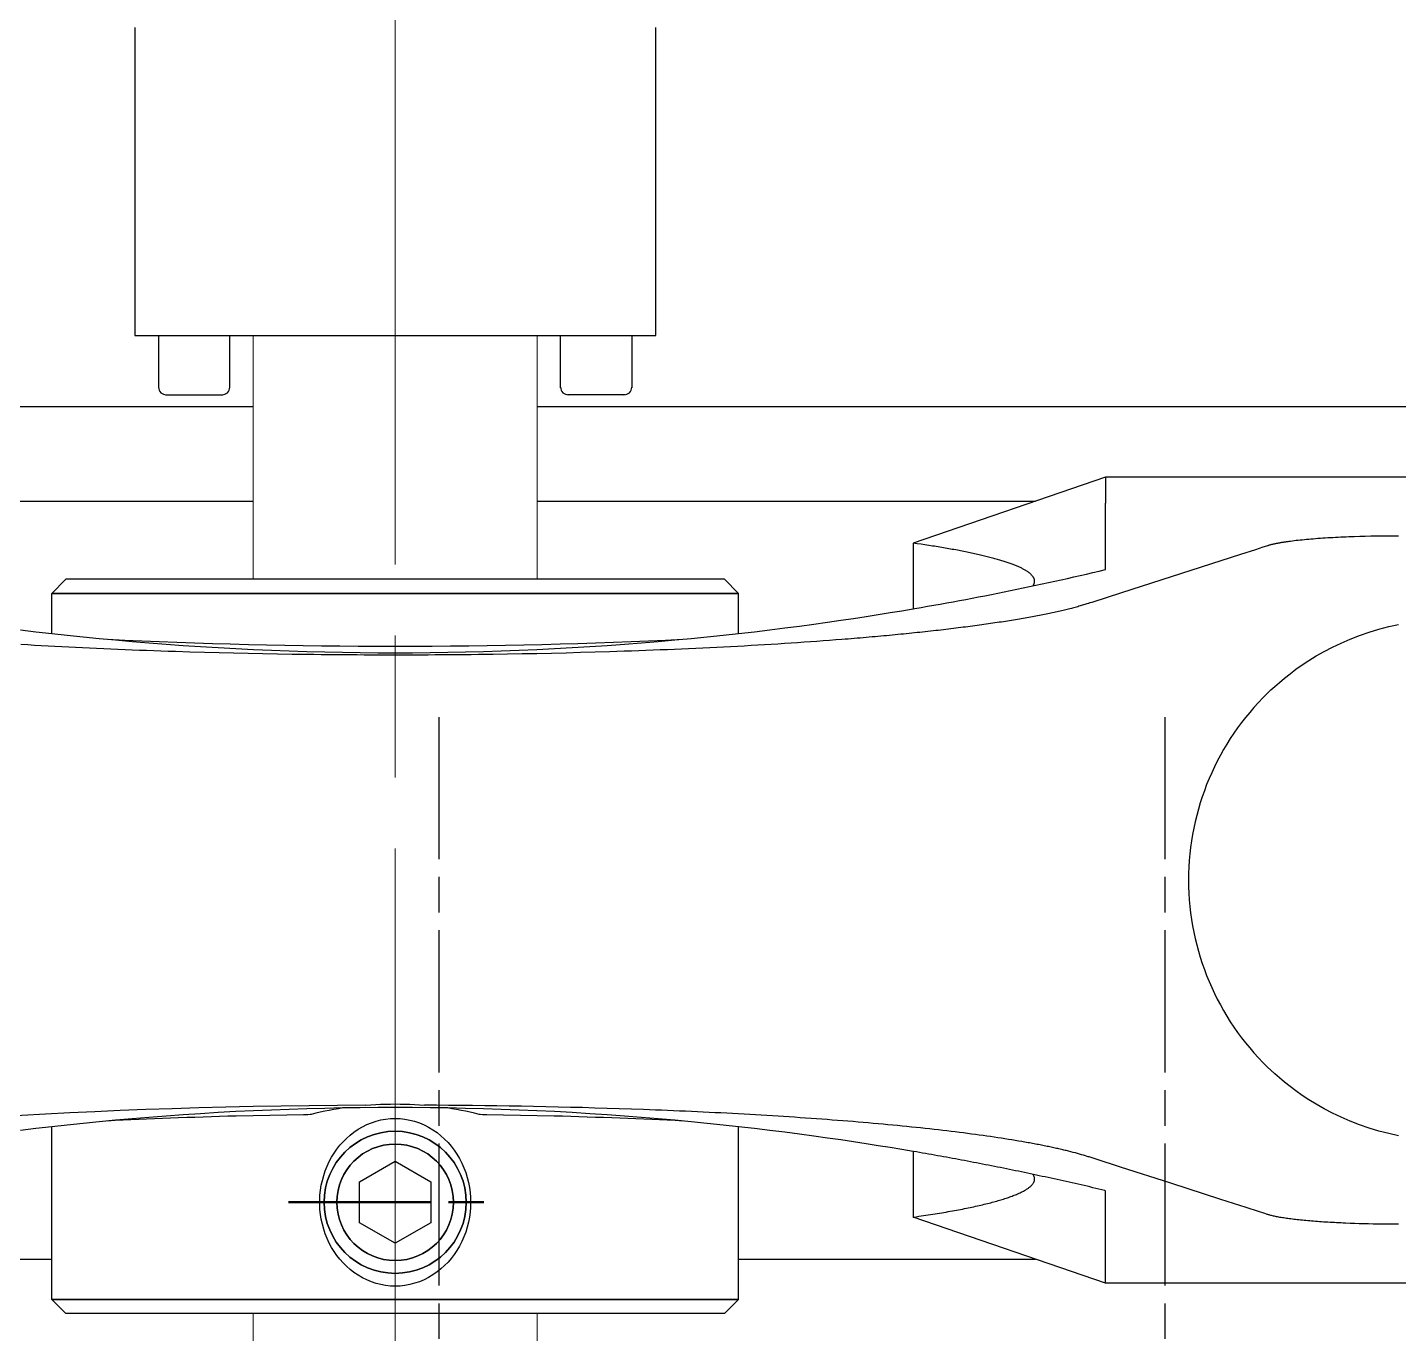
# Model space of a CAD drawing. Header units: millimetres. Extents: x 1269 to 5832, y 527 to 3540.
# Drawn here: x 2188.5 to 2246.4, y 904.8 to 959.9 of the extents above; entities that cross this region are included whole.
import ezdxf

# ---------------------------------------------------------------- set-up
doc = ezdxf.new("R2010")
doc.units = ezdxf.units.MM
for name, pattern in [('ACAD_ISO08W100', [36, 24, -3, 6, -3]), ('AM_ISO08W050', [18, 12, -1.5, 3, -1.5]), ('AM_ISO08W050x2', [9, 6, -0.75, 1.5, -0.75]), ('phl_thick', [0])]:
    doc.linetypes.add(name, pattern=pattern)
doc.layers.add('AM_7', color=7, linetype='AM_ISO08W050', lineweight=50)
doc.layers.add('AM_7N', color=4, linetype='AM_ISO08W050', lineweight=25)
for name, color, linetype in [('HIDDEN', 7, 'Continuous'), ('Osie', 7, 'ACAD_ISO08W100'), ('projection', 7, 'Continuous'), ('THICK', 7, 'Continuous')]:
    doc.layers.add(name, color=color, linetype=linetype)

msp = doc.modelspace()

# ---------------------------------------------------------------- linework, layer by layer
for p, q in [((2193.031, 959.886), (2193.031, 946.886)), ((2215.031, 946.886), (2215.031, 959.886)), ((2193.031, 946.886), (2215.031, 946.886)), ((2194.044, 946.886), (2194.044, 944.68)), ((2197.044, 944.68), (2197.044, 946.886)), ((2211.018, 944.68), (2211.018, 946.886)), ((2214.018, 946.886), (2214.018, 944.68)), ((2194.328, 944.386), (2196.76, 944.386)), ((2213.734, 944.386), (2211.302, 944.386)), ((2234.031, 940.91), (2225.901, 938.12)), ((2264.531, 940.91), (2234.031, 940.91)), ((2234.031, 940.91), (2234.031, 939.802)), ((2176.992, 939.894), (2198.031, 939.894)), ((2210.031, 939.894), (2231.07, 939.894)), ((2234.031, 906.878), (2225.901, 909.668)), ((2234.031, 906.878), (2234.031, 907.986)), ((2264.531, 906.878), (2234.031, 906.878))]:
    msp.add_line(p, q)
at = {"lineweight": 9}
for p, q in [((2198.031, 946.886), (2198.031, 936.594)), ((2210.031, 936.594), (2210.031, 946.886)), ((2198.031, 905.594), (2198.031, 889.177)), ((2210.031, 889.177), (2210.031, 905.594))]:
    msp.add_line(p, q, dxfattribs=at)
for centre, start, end in [((2194.349, 944.691), 177.77665, 274.03526), ((2196.739, 944.691), 265.96474, 2.22335), ((2211.324, 944.691), 177.77665, 274.03526), ((2213.713, 944.691), 265.96474, 2.22335)]:
    msp.add_arc(centre, 0.306, start, end)
at = {"layer": 'AM_7', "linetype": 'AM_ISO08W050x2'}
msp.add_line((2199.531, 910.294), (2208.531, 910.294), dxfattribs=at)
at = {"layer": 'AM_7N', "linetype": 'AM_ISO08W050x2'}
for p, q in [((2205.88, 930.777), (2205.88, 894.477)), ((2236.531, 930.777), (2236.531, 894.477))]:
    msp.add_line(p, q, dxfattribs=at)
at = {"layer": 'HIDDEN'}
for p, q in [((2225.902, 912.441), (2225.901, 912.441)), ((2225.901, 912.441), (2225.901, 912.441)), ((2225.901, 912.441), (2225.901, 912.441)), ((2225.901, 912.441), (2225.901, 912.441)), ((2225.901, 912.441), (2225.901, 912.441)), ((2225.901, 912.441), (2225.901, 912.44)), ((2225.901, 912.44), (2225.901, 912.439)), ((2225.901, 912.439), (2225.901, 912.436)), ((2225.901, 912.436), (2225.901, 912.431)), ((2225.901, 912.431), (2225.901, 912.42)), ((2225.901, 912.42), (2225.901, 912.398)), ((2225.901, 912.398), (2225.901, 912.309)), ((2225.901, 912.309), (2225.901, 912.133)), ((2225.901, 912.133), (2225.901, 911.781)), ((2225.904, 912.441), (2225.902, 912.441)), ((2225.912, 912.439), (2225.904, 912.441)), ((2226.039, 912.418), (2225.912, 912.439)), ((2226.166, 912.396), (2226.039, 912.418)), ((2226.293, 912.374), (2226.166, 912.396)), ((2226.42, 912.352), (2226.293, 912.374)), ((2226.547, 912.329), (2226.42, 912.352)), ((2226.674, 912.307), (2226.547, 912.329)), ((2226.801, 912.284), (2226.674, 912.307)), ((2226.928, 912.262), (2226.801, 912.284)), ((2227.055, 912.239), (2226.928, 912.262)), ((2227.182, 912.216), (2227.055, 912.239)), ((2227.309, 912.193), (2227.182, 912.216)), ((2227.436, 912.17), (2227.309, 912.193)), ((2227.563, 912.147), (2227.436, 912.17)), ((2227.689, 912.123), (2227.563, 912.147)), ((2227.816, 912.1), (2227.689, 912.123)), ((2227.943, 912.076), (2227.816, 912.1)), ((2228.07, 912.052), (2227.943, 912.076)), ((2228.197, 912.028), (2228.07, 912.052)), ((2228.323, 912.004), (2228.197, 912.028)), ((2228.45, 911.98), (2228.323, 912.004)), ((2228.577, 911.956), (2228.45, 911.98)), ((2228.703, 911.931), (2228.577, 911.956)), ((2228.83, 911.907), (2228.703, 911.931)), ((2225.901, 911.781), (2225.901, 911.077)), ((2228.957, 911.882), (2228.83, 911.907)), ((2229.083, 911.857), (2228.957, 911.882)), ((2229.21, 911.832), (2229.083, 911.857)), ((2229.336, 911.807), (2229.21, 911.832)), ((2229.463, 911.782), (2229.336, 911.807)), ((2229.589, 911.757), (2229.463, 911.782)), ((2229.716, 911.732), (2229.589, 911.757)), ((2229.842, 911.706), (2229.716, 911.732)), ((2229.969, 911.68), (2229.842, 911.706)), ((2230.095, 911.655), (2229.969, 911.68)), ((2230.221, 911.629), (2230.095, 911.655)), ((2230.348, 911.603), (2230.221, 911.629)), ((2230.474, 911.576), (2230.348, 911.603)), ((2230.6, 911.55), (2230.474, 911.576)), ((2230.726, 911.524), (2230.6, 911.55)), ((2230.853, 911.497), (2230.726, 911.524)), ((2230.979, 911.47), (2230.853, 911.497)), ((2231.105, 911.444), (2230.979, 911.47)), ((2231.231, 911.417), (2231.105, 911.444)), ((2231.357, 911.39), (2231.231, 911.417)), ((2231.483, 911.362), (2231.357, 911.39)), ((2231.609, 911.335), (2231.483, 911.362)), ((2231.736, 911.308), (2231.609, 911.335)), ((2225.901, 911.077), (2225.901, 909.668)), ((2231.862, 911.28), (2231.736, 911.308)), ((2231.987, 911.253), (2231.862, 911.28)), ((2232.113, 911.225), (2231.987, 911.253)), ((2232.239, 911.197), (2232.113, 911.225)), ((2232.365, 911.169), (2232.239, 911.197)), ((2232.491, 911.141), (2232.365, 911.169)), ((2232.617, 911.112), (2232.491, 911.141)), ((2232.743, 911.084), (2232.617, 911.112)), ((2232.869, 911.055), (2232.743, 911.084)), ((2232.994, 911.027), (2232.869, 911.055)), ((2233.12, 910.998), (2232.994, 911.027)), ((2233.246, 910.969), (2233.12, 910.998)), ((2233.371, 910.94), (2233.246, 910.969)), ((2233.497, 910.911), (2233.371, 910.94)), ((2233.623, 910.881), (2233.497, 910.911)), ((2233.748, 910.852), (2233.623, 910.881)), ((2233.874, 910.822), (2233.748, 910.852)), ((2233.999, 910.793), (2233.874, 910.822)), ((2234.031, 910.785), (2233.999, 910.793)), ((2234.031, 910.783), (2234.031, 910.785)), ((2234.031, 910.785), (2234.031, 910.785)), ((2234.031, 910.785), (2234.031, 910.785)), ((2234.031, 910.785), (2234.031, 910.785)), ((2234.031, 910.785), (2234.031, 910.785)), ((2234.031, 910.785), (2234.031, 910.785)), ((2234.031, 910.785), (2234.031, 910.785)), ((2234.031, 910.785), (2234.031, 910.785)), ((2234.031, 910.78), (2234.031, 910.783)), ((2234.031, 910.774), (2234.031, 910.78)), ((2234.031, 910.763), (2234.031, 910.774)), ((2234.031, 910.74), (2234.031, 910.763)), ((2234.031, 910.556), (2234.031, 910.74)), ((2234.031, 910.189), (2234.031, 910.556)), ((2234.031, 909.455), (2234.031, 910.189)), ((2234.031, 907.986), (2234.031, 909.455))]:
    msp.add_line(p, q, dxfattribs=at)
for points in [[(2204.031, 935.994), (2210.031, 935.994), (2204.031, 935.994), (2189.531, 935.994), (2204.031, 935.994), (2218.531, 935.994), (2204.031, 935.994), (2198.031, 935.994)], [(2210.031, 906.194), (2204.031, 906.194), (2189.531, 906.194), (2204.031, 906.194), (2218.531, 906.194), (2204.031, 906.194)], [(2198.031, 906.194), (2204.031, 906.194)]]:
    msp.add_lwpolyline(points, close=True, dxfattribs=at)
for points in [[(2188.209, 934.461), (2188.862, 934.382), (2189.531, 934.305), (2190.185, 934.234), (2190.852, 934.164), (2191.531, 934.096), (2192.222, 934.032), (2192.924, 933.97), (2193.635, 933.91), (2194.354, 933.855), (2195.082, 933.803), (2195.816, 933.754), (2196.557, 933.709), (2197.302, 933.668), (2198.05, 933.632), (2198.802, 933.599), (2199.554, 933.571), (2200.307, 933.547), (2201.058, 933.528), (2201.808, 933.513), (2202.554, 933.503), (2203.295, 933.496), (2204.031, 933.494), (2204.767, 933.496), (2205.508, 933.503), (2206.254, 933.513), (2207.004, 933.528), (2207.755, 933.547), (2208.508, 933.571), (2209.261, 933.599), (2210.012, 933.632), (2210.76, 933.668), (2211.505, 933.709), (2212.246, 933.754), (2212.98, 933.803), (2213.708, 933.855), (2214.427, 933.91), (2215.138, 933.97), (2215.84, 934.032), (2216.531, 934.096), (2217.21, 934.164), (2217.877, 934.234), (2218.531, 934.305), (2219.2, 934.382), (2219.853, 934.461), (2220.489, 934.54), (2221.107, 934.62), (2221.706, 934.701), (2222.286, 934.782), (2222.846, 934.863), (2223.387, 934.943), (2223.915, 935.024), (2224.433, 935.105), (2224.937, 935.186), (2225.427, 935.267), (2225.901, 935.347)], [(2225.901, 912.441), (2225.427, 912.521), (2224.937, 912.602), (2224.433, 912.683), (2223.915, 912.764), (2223.387, 912.845), (2222.846, 912.925), (2222.286, 913.006), (2221.706, 913.087), (2221.107, 913.168), (2220.489, 913.248), (2219.853, 913.328), (2219.2, 913.406), (2218.531, 913.483), (2217.877, 913.555), (2217.21, 913.624), (2216.531, 913.692), (2215.84, 913.757), (2215.138, 913.819), (2214.427, 913.878), (2213.708, 913.933), (2212.98, 913.986), (2212.246, 914.034), (2211.505, 914.079), (2210.76, 914.12), (2210.012, 914.156), (2209.261, 914.189), (2208.508, 914.217), (2207.755, 914.241), (2207.004, 914.26), (2206.254, 914.275), (2205.508, 914.286), (2204.767, 914.292), (2204.031, 914.294), (2203.295, 914.292), (2202.554, 914.286), (2201.808, 914.275), (2201.058, 914.26), (2200.307, 914.241), (2199.554, 914.217), (2198.802, 914.189), (2198.05, 914.156), (2197.302, 914.12), (2196.557, 914.079), (2195.816, 914.034), (2195.082, 913.986), (2194.354, 913.933), (2193.635, 913.878), (2192.924, 913.819), (2192.222, 913.757), (2191.531, 913.692), (2190.852, 913.624), (2190.185, 913.555), (2189.531, 913.483), (2188.862, 913.406), (2188.209, 913.328)], [(2204.031, 912.026), (2204.031, 912.026)], [(2202.531, 911.16), (2202.531, 911.16)], [(2205.531, 911.16), (2205.531, 911.16)], [(2202.531, 909.428), (2202.531, 909.428)], [(2205.531, 909.428), (2205.531, 909.428)]]:
    msp.add_lwpolyline(points, dxfattribs=at)
msp.add_lwpolyline([(2204.031, 912.753, -1), (2204.031, 907.835, 1)], format="xyb", close=True, dxfattribs=at)
at = {"layer": 'Osie', "linetype": 'ACAD_ISO08W100', "lineweight": 9}
msp.add_line((2204.031, 1069.223), (2204.031, 871.735), dxfattribs=at)
at = {"layer": 'projection', "color": 7, "linetype": 'phl_thick'}
for p, q in [((2143.531, 943.894), (2198.031, 943.894)), ((2210.031, 943.894), (2264.531, 943.894)), ((2176.992, 907.894), (2189.531, 907.894)), ((2218.531, 907.894), (2231.07, 907.894))]:
    msp.add_line(p, q, dxfattribs=at)
at = {"layer": 'THICK'}
for p, q in [((2234.031, 938.837), (2234.031, 939.802)), ((2234.031, 937.277), (2234.031, 938.837)), ((2225.901, 938.12), (2225.901, 936.404)), ((2232.959, 936.753), (2233.226, 936.815)), ((2233.226, 936.815), (2233.493, 936.877)), ((2233.493, 936.877), (2233.759, 936.939)), ((2233.759, 936.939), (2234.026, 937.002)), ((2234.026, 937.002), (2234.03, 937.003)), ((2234.03, 937.003), (2234.031, 937.003)), ((2234.031, 937.082), (2234.031, 937.277)), ((2234.031, 937.033), (2234.031, 937.082)), ((2234.031, 937.009), (2234.031, 937.033)), ((2234.031, 937.006), (2234.031, 937.009)), ((2234.031, 937.004), (2234.031, 937.006)), ((2234.031, 937.003), (2234.031, 937.004)), ((2234.031, 937.004), (2234.031, 937.004)), ((2234.031, 937.003), (2234.031, 937.003)), ((2234.031, 937.003), (2234.031, 937.003)), ((2234.031, 937.003), (2234.031, 937.003)), ((2225.901, 936.404), (2225.901, 935.655)), ((2230.28, 936.172), (2230.549, 936.227)), ((2230.549, 936.227), (2230.817, 936.284)), ((2230.817, 936.284), (2231.085, 936.34)), ((2231.085, 936.34), (2231.353, 936.398)), ((2231.353, 936.398), (2231.621, 936.456)), ((2231.621, 936.456), (2231.889, 936.514)), ((2231.889, 936.514), (2232.156, 936.573)), ((2232.156, 936.573), (2232.424, 936.633)), ((2232.424, 936.633), (2232.691, 936.693)), ((2232.691, 936.693), (2232.959, 936.753)), ((2225.901, 935.655), (2225.901, 935.468)), ((2227.321, 935.597), (2227.591, 935.647)), ((2227.591, 935.647), (2227.86, 935.697)), ((2227.86, 935.697), (2228.129, 935.747)), ((2228.129, 935.747), (2228.399, 935.798)), ((2228.399, 935.798), (2228.668, 935.85)), ((2228.668, 935.85), (2228.937, 935.902)), ((2228.937, 935.902), (2229.206, 935.955)), ((2229.206, 935.955), (2229.475, 936.008)), ((2229.475, 936.008), (2229.743, 936.062)), ((2229.743, 936.062), (2230.012, 936.117)), ((2230.012, 936.117), (2230.28, 936.172)), ((2225.901, 935.468), (2225.901, 935.375)), ((2225.901, 935.375), (2225.901, 935.351)), ((2225.901, 935.351), (2225.901, 935.348)), ((2225.901, 935.348), (2225.901, 935.348)), ((2225.901, 935.348), (2225.901, 935.347)), ((2225.901, 935.347), (2225.901, 935.347)), ((2225.901, 935.347), (2225.901, 935.347)), ((2225.901, 935.347), (2225.901, 935.347)), ((2225.901, 935.347), (2225.902, 935.347)), ((2225.902, 935.347), (2225.904, 935.347)), ((2225.904, 935.347), (2225.972, 935.359)), ((2225.972, 935.359), (2226.242, 935.406)), ((2226.242, 935.406), (2226.512, 935.453)), ((2226.512, 935.453), (2226.782, 935.5)), ((2226.782, 935.5), (2227.051, 935.549)), ((2227.051, 935.549), (2227.321, 935.597)), ((2230.973, 911.456), (2230.96, 911.474)), ((2230.984, 911.438), (2230.973, 911.456)), ((2230.994, 911.42), (2230.984, 911.438)), ((2231.003, 911.402), (2230.994, 911.42)), ((2231.01, 911.383), (2231.003, 911.402)), ((2231.017, 911.365), (2231.01, 911.383)), ((2231.022, 911.347), (2231.017, 911.365)), ((2231.026, 911.329), (2231.022, 911.347)), ((2231.029, 911.311), (2231.026, 911.329)), ((2230.498, 910.734), (2230.533, 910.752)), ((2230.533, 910.752), (2230.567, 910.77)), ((2230.567, 910.77), (2230.6, 910.788)), ((2230.6, 910.788), (2230.631, 910.806)), ((2230.631, 910.806), (2230.661, 910.824)), ((2230.661, 910.824), (2230.691, 910.842)), ((2230.691, 910.842), (2230.718, 910.86)), ((2230.718, 910.86), (2230.745, 910.878)), ((2230.745, 910.878), (2230.77, 910.896)), ((2230.77, 910.896), (2230.795, 910.914)), ((2230.795, 910.914), (2230.818, 910.932)), ((2230.818, 910.932), (2230.84, 910.95)), ((2230.84, 910.95), (2230.86, 910.968)), ((2230.86, 910.968), (2230.88, 910.986)), ((2230.88, 910.986), (2230.898, 911.004)), ((2230.898, 911.004), (2230.915, 911.022)), ((2230.915, 911.022), (2230.931, 911.04)), ((2230.931, 911.04), (2230.946, 911.058)), ((2230.946, 911.058), (2230.959, 911.077)), ((2230.959, 911.077), (2230.972, 911.095)), ((2230.972, 911.095), (2230.983, 911.113)), ((2230.983, 911.113), (2230.993, 911.131)), ((2230.993, 911.131), (2231.002, 911.149)), ((2231.002, 911.149), (2231.009, 911.167)), ((2231.009, 911.167), (2231.016, 911.185)), ((2231.016, 911.185), (2231.021, 911.203)), ((2231.021, 911.203), (2231.025, 911.221)), ((2231.025, 911.221), (2231.028, 911.238)), ((2231.028, 911.238), (2231.03, 911.256)), ((2231.031, 911.293), (2231.029, 911.311)), ((2231.03, 911.256), (2231.031, 911.274)), ((2231.031, 911.274), (2231.031, 911.293)), ((2228.689, 910.159), (2228.762, 910.176)), ((2228.762, 910.176), (2228.834, 910.193)), ((2228.834, 910.193), (2228.905, 910.209)), ((2228.905, 910.209), (2228.974, 910.226)), ((2228.974, 910.226), (2229.043, 910.243)), ((2229.043, 910.243), (2229.11, 910.26)), ((2229.11, 910.26), (2229.177, 910.277)), ((2229.177, 910.277), (2229.242, 910.294)), ((2229.242, 910.294), (2229.306, 910.312)), ((2229.306, 910.312), (2229.369, 910.329)), ((2229.369, 910.329), (2229.431, 910.346)), ((2229.431, 910.346), (2229.491, 910.363)), ((2229.491, 910.363), (2229.551, 910.381)), ((2229.551, 910.381), (2229.609, 910.398)), ((2229.609, 910.398), (2229.667, 910.415)), ((2229.667, 910.415), (2229.723, 910.433)), ((2229.723, 910.433), (2229.778, 910.45)), ((2229.778, 910.45), (2229.831, 910.468)), ((2229.831, 910.468), (2229.884, 910.485)), ((2229.884, 910.485), (2229.936, 910.503)), ((2229.936, 910.503), (2229.986, 910.521)), ((2229.986, 910.521), (2230.035, 910.538)), ((2230.035, 910.538), (2230.083, 910.556)), ((2230.083, 910.556), (2230.13, 910.574)), ((2230.13, 910.574), (2230.176, 910.591)), ((2230.176, 910.591), (2230.22, 910.609)), ((2230.22, 910.609), (2230.263, 910.627)), ((2230.263, 910.627), (2230.306, 910.645)), ((2230.306, 910.645), (2230.347, 910.663)), ((2230.347, 910.663), (2230.386, 910.68)), ((2230.386, 910.68), (2230.425, 910.698)), ((2230.425, 910.698), (2230.462, 910.716)), ((2230.462, 910.716), (2230.498, 910.734)), ((2225.902, 909.668), (2225.901, 909.668)), ((2225.901, 909.668), (2225.901, 909.668)), ((2225.901, 909.668), (2225.902, 909.668)), ((2225.902, 909.668), (2225.908, 909.669)), ((2225.904, 909.667), (2225.902, 909.668)), ((2225.911, 909.666), (2225.904, 909.667)), ((2225.908, 909.669), (2225.934, 909.673)), ((2225.934, 909.673), (2226.037, 909.687)), ((2226.037, 909.687), (2226.139, 909.702)), ((2226.139, 909.702), (2226.24, 909.717)), ((2226.24, 909.717), (2226.34, 909.731)), ((2226.34, 909.731), (2226.439, 909.746)), ((2226.439, 909.746), (2226.538, 909.761)), ((2226.538, 909.761), (2226.635, 909.776)), ((2226.635, 909.776), (2226.732, 909.792)), ((2226.732, 909.792), (2226.827, 909.807)), ((2226.827, 909.807), (2226.922, 909.822)), ((2226.922, 909.822), (2227.016, 909.837)), ((2227.016, 909.837), (2227.109, 909.853)), ((2227.109, 909.853), (2227.201, 909.868)), ((2227.201, 909.868), (2227.292, 909.884)), ((2227.292, 909.884), (2227.383, 909.9)), ((2227.383, 909.9), (2227.472, 909.915)), ((2227.472, 909.915), (2227.56, 909.931)), ((2227.56, 909.931), (2227.647, 909.947)), ((2227.647, 909.947), (2227.733, 909.963)), ((2227.733, 909.963), (2227.819, 909.979)), ((2227.819, 909.979), (2227.903, 909.995)), ((2227.903, 909.995), (2227.986, 910.011)), ((2227.986, 910.011), (2228.069, 910.027)), ((2228.069, 910.027), (2228.15, 910.044)), ((2228.15, 910.044), (2228.23, 910.06)), ((2228.23, 910.06), (2228.309, 910.076)), ((2228.309, 910.076), (2228.387, 910.093)), ((2228.387, 910.093), (2228.464, 910.109)), ((2228.464, 910.109), (2228.541, 910.126)), ((2228.541, 910.126), (2228.615, 910.142)), ((2228.615, 910.142), (2228.689, 910.159))]:
    msp.add_line(p, q, dxfattribs=at)
for points in [[(2246.401, 938.421), (2246.4, 938.421), (2246.393, 938.421), (2246.378, 938.421), (2246.265, 938.421), (2246.152, 938.421), (2246.037, 938.42), (2245.923, 938.419), (2245.692, 938.417), (2245.459, 938.414), (2245.227, 938.409), (2244.994, 938.404), (2244.761, 938.397), (2244.53, 938.39), (2244.415, 938.386), (2244.3, 938.381), (2244.186, 938.377), (2244.073, 938.372), (2243.961, 938.367), (2243.849, 938.361), (2243.739, 938.356), (2243.629, 938.35), (2243.521, 938.344), (2243.414, 938.337), (2243.308, 938.331), (2243.203, 938.324), (2243.1, 938.317), (2242.998, 938.309), (2242.898, 938.302), (2242.8, 938.294), (2242.703, 938.286), (2242.608, 938.278), (2242.515, 938.27), (2242.423, 938.261), (2242.334, 938.252), (2242.247, 938.243), (2242.161, 938.234), (2242.078, 938.225), (2241.997, 938.216), (2241.918, 938.206), (2241.841, 938.196), (2241.804, 938.192), (2241.767, 938.187), (2241.73, 938.182), (2241.695, 938.177), (2241.659, 938.172), (2241.625, 938.167), (2241.591, 938.161), (2241.557, 938.156), (2241.524, 938.151), (2241.492, 938.146), (2241.46, 938.141), (2241.429, 938.136), (2241.398, 938.13), (2241.369, 938.125), (2241.339, 938.12), (2241.31, 938.115), (2241.282, 938.109), (2241.255, 938.104), (2241.228, 938.099), (2241.201, 938.093), (2241.176, 938.088), (2241.151, 938.083), (2241.126, 938.077), (2241.102, 938.072), (2241.079, 938.066), (2241.056, 938.061), (2241.034, 938.056), (2241.012, 938.05), (2240.991, 938.045), (2240.971, 938.039), (2240.951, 938.034), (2240.932, 938.028), (2240.913, 938.023), (2240.895, 938.018), (2240.878, 938.012), (2240.873, 938.011), (2240.871, 938.01), (2240.87, 938.01), (2240.869, 938.009), (2240.867, 938.009), (2240.828, 937.996), (2240.671, 937.945), (2240.357, 937.844), (2239.729, 937.642), (2234.705, 936.024), (2233.449, 935.619), (2233.371, 935.594), (2233.332, 935.581), (2233.312, 935.575), (2233.29, 935.568), (2233.244, 935.554), (2233.198, 935.539), (2233.151, 935.525), (2233.103, 935.51), (2233.055, 935.496), (2233.005, 935.481), (2232.955, 935.467), (2232.904, 935.453), (2232.853, 935.438), (2232.8, 935.424), (2232.747, 935.409), (2232.693, 935.395), (2232.638, 935.381), (2232.583, 935.366), (2232.526, 935.352), (2232.469, 935.337), (2232.411, 935.323), (2232.352, 935.309), (2232.293, 935.294), (2232.233, 935.28), (2232.172, 935.266), (2232.11, 935.251), (2232.047, 935.237), (2231.984, 935.223), (2231.92, 935.209), (2231.855, 935.194), (2231.789, 935.18), (2231.722, 935.166), (2231.655, 935.152), (2231.587, 935.137), (2231.518, 935.123), (2231.448, 935.109), (2231.377, 935.095), (2231.306, 935.081), (2231.234, 935.067), (2231.161, 935.053), (2231.087, 935.039), (2231.013, 935.025), (2230.937, 935.011), (2230.861, 934.997), (2230.784, 934.983), (2230.707, 934.969), (2230.628, 934.955), (2230.549, 934.941), (2230.469, 934.927), (2230.388, 934.913), (2230.306, 934.9), (2230.224, 934.886), (2230.141, 934.872), (2230.057, 934.858), (2229.972, 934.845), (2229.887, 934.831), (2229.8, 934.817), (2229.713, 934.804), (2229.625, 934.79), (2229.537, 934.777), (2229.447, 934.763), (2229.357, 934.75), (2229.266, 934.736), (2229.174, 934.723), (2229.082, 934.71), (2228.988, 934.696), (2228.894, 934.683), (2228.8, 934.67), (2228.704, 934.657), (2228.608, 934.644), (2228.511, 934.63), (2228.413, 934.617), (2228.314, 934.604), (2228.215, 934.591), (2228.115, 934.579), (2228.014, 934.566), (2227.913, 934.553), (2227.81, 934.54), (2227.707, 934.527), (2227.604, 934.515), (2227.499, 934.502), (2227.394, 934.489), (2227.288, 934.477), (2227.181, 934.464), (2227.074, 934.452), (2226.966, 934.439), (2226.857, 934.427), (2226.748, 934.415), (2226.638, 934.403), (2226.527, 934.39), (2226.415, 934.378), (2226.303, 934.366), (2226.19, 934.354), (2226.076, 934.342), (2225.962, 934.33), (2225.847, 934.318), (2225.731, 934.307), (2225.615, 934.295), (2225.498, 934.283), (2225.38, 934.271), (2225.262, 934.26), (2225.143, 934.248), (2225.024, 934.237), (2224.903, 934.226), (2224.783, 934.214), (2224.661, 934.203), (2224.539, 934.192), (2224.416, 934.181), (2224.293, 934.17), (2224.169, 934.159), (2224.044, 934.148), (2223.919, 934.137), (2223.793, 934.126), (2223.667, 934.115), (2223.54, 934.105), (2223.413, 934.094), (2223.284, 934.083), (2223.156, 934.073), (2223.027, 934.063), (2222.897, 934.052), (2222.636, 934.032), (2222.372, 934.012), (2222.107, 933.992), (2221.839, 933.972), (2221.569, 933.953), (2221.298, 933.934), (2221.024, 933.915), (2220.748, 933.897), (2220.471, 933.879), (2220.192, 933.861), (2219.911, 933.844), (2219.629, 933.827), (2219.344, 933.81), (2219.059, 933.793), (2218.771, 933.777), (2218.482, 933.761), (2218.192, 933.746), (2217.901, 933.73), (2217.608, 933.716), (2217.313, 933.701), (2217.018, 933.687), (2216.721, 933.673), (2216.424, 933.659), (2216.125, 933.646), (2215.825, 933.633), (2215.525, 933.621), (2215.223, 933.609), (2214.921, 933.597), (2214.617, 933.585), (2214.314, 933.574), (2214.009, 933.563), (2213.704, 933.553), (2213.398, 933.543), (2213.092, 933.533), (2212.478, 933.514), (2211.863, 933.497), (2211.247, 933.481), (2210.63, 933.467), (2210.013, 933.454), (2209.397, 933.442), (2208.781, 933.432), (2208.166, 933.423), (2207.553, 933.415), (2207.247, 933.411), (2206.942, 933.408), (2206.637, 933.405), (2206.333, 933.403), (2206.029, 933.401), (2205.726, 933.399), (2205.424, 933.397), (2205.122, 933.396), (2204.821, 933.395), (2204.522, 933.395), (2204.223, 933.394), (2203.924, 933.394), (2203.626, 933.394), (2203.326, 933.395), (2203.026, 933.396), (2202.724, 933.397), (2202.422, 933.398), (2202.12, 933.4), (2201.816, 933.402), (2201.512, 933.405), (2201.207, 933.407), (2200.902, 933.41), (2200.596, 933.414), (2200.29, 933.417), (2199.676, 933.426), (2199.061, 933.435), (2198.445, 933.446), (2197.828, 933.458), (2197.211, 933.472), (2196.595, 933.487), (2195.979, 933.503), (2195.364, 933.521), (2194.751, 933.54), (2194.445, 933.55), (2194.14, 933.56), (2193.835, 933.571), (2193.531, 933.582), (2193.228, 933.594), (2192.925, 933.605), (2192.623, 933.617), (2192.322, 933.63), (2192.022, 933.643), (2191.723, 933.656), (2191.425, 933.669), (2191.128, 933.683), (2190.833, 933.697), (2190.538, 933.711), (2190.245, 933.726), (2189.953, 933.741), (2189.662, 933.757), (2189.373, 933.772), (2189.085, 933.789), (2188.799, 933.805), (2188.514, 933.822), (2188.231, 933.839)], [(2230.96, 936.314), (2230.971, 936.329), (2230.98, 936.344), (2230.989, 936.359), (2230.997, 936.374), (2231.004, 936.389), (2231.01, 936.404), (2231.015, 936.419), (2231.02, 936.434), (2231.024, 936.448), (2231.027, 936.463), (2231.029, 936.478), (2231.03, 936.493), (2231.031, 936.508), (2231.031, 936.523), (2231.03, 936.538), (2231.028, 936.553), (2231.026, 936.567), (2231.022, 936.582), (2231.018, 936.597), (2231.013, 936.612), (2231.007, 936.627), (2231.001, 936.641), (2230.994, 936.656), (2230.986, 936.671), (2230.977, 936.686), (2230.967, 936.701), (2230.957, 936.716), (2230.945, 936.73), (2230.933, 936.745), (2230.92, 936.76), (2230.907, 936.775), (2230.892, 936.79), (2230.877, 936.805), (2230.861, 936.82), (2230.844, 936.834), (2230.826, 936.849), (2230.808, 936.864), (2230.788, 936.879), (2230.768, 936.894), (2230.747, 936.909), (2230.726, 936.923), (2230.703, 936.938), (2230.68, 936.953), (2230.655, 936.968), (2230.63, 936.983), (2230.605, 936.997), (2230.578, 937.012), (2230.551, 937.027), (2230.522, 937.042), (2230.493, 937.057), (2230.464, 937.071), (2230.433, 937.086), (2230.401, 937.101), (2230.369, 937.115), (2230.336, 937.13), (2230.302, 937.145), (2230.268, 937.16), (2230.232, 937.174), (2230.196, 937.189), (2230.159, 937.203), (2230.121, 937.218), (2230.082, 937.233), (2230.043, 937.247), (2230.003, 937.262), (2229.962, 937.276), (2229.92, 937.291), (2229.877, 937.305), (2229.834, 937.32), (2229.79, 937.334), (2229.745, 937.348), (2229.699, 937.363), (2229.653, 937.377), (2229.605, 937.391), (2229.557, 937.406), (2229.509, 937.42), (2229.459, 937.434), (2229.409, 937.448), (2229.357, 937.462), (2229.306, 937.477), (2229.253, 937.491), (2229.2, 937.505), (2229.145, 937.519), (2229.091, 937.533), (2229.035, 937.547), (2228.978, 937.561), (2228.921, 937.575), (2228.863, 937.589), (2228.805, 937.602), (2228.746, 937.616), (2228.685, 937.63), (2228.625, 937.644), (2228.563, 937.657), (2228.501, 937.671), (2228.438, 937.685), (2228.374, 937.698), (2228.31, 937.712), (2228.245, 937.725), (2228.179, 937.739), (2228.113, 937.752), (2228.045, 937.765), (2227.978, 937.779), (2227.909, 937.792), (2227.84, 937.805), (2227.77, 937.819), (2227.699, 937.832), (2227.628, 937.845), (2227.556, 937.858), (2227.484, 937.871), (2227.41, 937.884), (2227.337, 937.897), (2227.262, 937.91), (2227.187, 937.922), (2227.111, 937.935), (2227.035, 937.948), (2226.958, 937.96), (2226.88, 937.973), (2226.802, 937.986), (2226.723, 937.998), (2226.563, 938.023), (2226.401, 938.048), (2226.237, 938.072), (2226.07, 938.096), (2225.901, 938.12)], [(2189.531, 934.305), (2189.531, 935.994), (2190.131, 936.594)], [(2218.531, 935.994), (2217.931, 936.594), (2204.031, 936.594), (2190.131, 936.594)], [(2218.531, 934.305), (2218.531, 935.994)], [(2240.87, 931.787), (2241.01, 931.922), (2241.178, 932.075), (2241.37, 932.244), (2241.584, 932.423), (2241.818, 932.608), (2242.068, 932.795), (2242.331, 932.98), (2242.616, 933.168), (2242.924, 933.358), (2243.254, 933.546), (2243.604, 933.729), (2243.971, 933.904), (2244.354, 934.07), (2244.75, 934.224), (2245.156, 934.364), (2245.569, 934.488), (2245.986, 934.595), (2246.401, 934.686)], [(2246.401, 913.102), (2245.986, 913.193), (2245.569, 913.3), (2245.156, 913.425), (2244.75, 913.564), (2244.354, 913.718), (2243.971, 913.884), (2243.604, 914.06), (2243.254, 914.243), (2242.924, 914.43), (2242.616, 914.62), (2242.331, 914.808), (2242.068, 914.993), (2241.818, 915.18), (2241.584, 915.366), (2241.37, 915.545), (2241.178, 915.713), (2241.01, 915.867), (2240.87, 916.001)], [(2201.825, 914.275), (2201.633, 914.244), (2201.441, 914.211), (2201.249, 914.175), (2201.058, 914.136), (2200.867, 914.095), (2200.677, 914.051), (2200.488, 914.005), (2200.464, 913.999), (2200.452, 913.996), (2200.447, 913.994), (2200.435, 913.994), (2200.346, 913.993), (2200.167, 913.99), (2199.452, 913.979), (2198.738, 913.965), (2198.028, 913.95), (2197.321, 913.932), (2196.97, 913.923), (2196.619, 913.913), (2196.27, 913.903), (2195.922, 913.892), (2195.576, 913.88), (2195.231, 913.869), (2194.888, 913.856), (2194.546, 913.844), (2194.207, 913.83), (2193.869, 913.817), (2193.534, 913.803), (2193.2, 913.788), (2192.869, 913.773), (2192.54, 913.758), (2192.214, 913.742), (2191.89, 913.725)], [(2202.798, 914.392), (2203.005, 914.408), (2203.211, 914.421), (2203.417, 914.431), (2203.623, 914.438), (2203.827, 914.443), (2204.031, 914.444), (2204.235, 914.443), (2204.439, 914.438), (2204.645, 914.431), (2204.851, 914.421), (2205.057, 914.408), (2205.264, 914.391)], [(2246.401, 909.367), (2246.401, 909.367), (2246.399, 909.367), (2246.396, 909.367), (2246.39, 909.367), (2246.378, 909.367), (2246.354, 909.367), (2246.307, 909.367), (2246.115, 909.367), (2245.921, 909.369), (2245.726, 909.371), (2245.53, 909.373), (2245.334, 909.377), (2245.137, 909.381), (2244.94, 909.386), (2244.744, 909.391), (2244.548, 909.398), (2244.354, 909.405), (2244.162, 909.412), (2244.066, 909.417), (2243.971, 909.421), (2243.877, 909.425), (2243.783, 909.43), (2243.69, 909.435), (2243.598, 909.44), (2243.507, 909.445), (2243.416, 909.451), (2243.327, 909.456), (2243.238, 909.462), (2243.15, 909.468), (2243.064, 909.474), (2242.978, 909.48), (2242.894, 909.487), (2242.81, 909.493), (2242.728, 909.5), (2242.648, 909.507), (2242.568, 909.514), (2242.49, 909.521), (2242.413, 909.528), (2242.338, 909.536), (2242.264, 909.543), (2242.191, 909.551), (2242.12, 909.558), (2242.05, 909.566), (2241.982, 909.574), (2241.916, 909.582), (2241.851, 909.591), (2241.788, 909.599), (2241.726, 909.607), (2241.666, 909.616), (2241.608, 909.624), (2241.551, 909.633), (2241.496, 909.642), (2241.442, 909.65), (2241.391, 909.659), (2241.341, 909.668), (2241.293, 909.677), (2241.246, 909.686), (2241.201, 909.695), (2241.158, 909.704), (2241.117, 909.713), (2241.077, 909.722), (2241.039, 909.731), (2241.002, 909.741), (2240.968, 909.75), (2240.935, 909.759), (2240.903, 909.768), (2240.874, 909.777), (2240.87, 909.779), (2240.87, 909.779), (2240.869, 909.779), (2240.868, 909.779), (2240.864, 909.781), (2240.856, 909.783), (2240.823, 909.794), (2240.756, 909.815), (2240.491, 909.901), (2239.961, 910.071), (2238.9, 910.413), (2236.778, 911.097), (2234.657, 911.78), (2233.596, 912.122), (2233.331, 912.207), (2233.314, 912.213), (2233.31, 912.214), (2233.305, 912.215), (2233.295, 912.218), (2233.257, 912.231), (2233.178, 912.255), (2233.098, 912.28), (2233.015, 912.304), (2232.929, 912.329), (2232.842, 912.353), (2232.752, 912.377), (2232.66, 912.402), (2232.566, 912.426), (2232.47, 912.451), (2232.421, 912.463), (2232.371, 912.475), (2232.321, 912.487), (2232.27, 912.499), (2232.219, 912.511), (2232.167, 912.524), (2232.115, 912.536), (2232.062, 912.548), (2232.008, 912.56), (2231.954, 912.572), (2231.9, 912.584), (2231.844, 912.596), (2231.789, 912.608), (2231.732, 912.62), (2231.675, 912.632), (2231.618, 912.644), (2231.56, 912.656), (2231.501, 912.668), (2231.442, 912.68), (2231.382, 912.692), (2231.322, 912.704), (2231.261, 912.716), (2231.2, 912.728), (2231.138, 912.74), (2231.075, 912.752), (2231.012, 912.764), (2230.948, 912.776), (2230.884, 912.787), (2230.819, 912.799), (2230.754, 912.811), (2230.688, 912.823), (2230.621, 912.835), (2230.554, 912.846), (2230.486, 912.858), (2230.349, 912.881), (2230.21, 912.905), (2230.069, 912.928), (2229.925, 912.951), (2229.779, 912.974), (2229.631, 912.997), (2229.481, 913.02), (2229.328, 913.043), (2229.173, 913.065), (2229.017, 913.088), (2228.858, 913.11), (2228.696, 913.133), (2228.533, 913.155), (2228.367, 913.177), (2228.2, 913.199), (2228.03, 913.221), (2227.858, 913.242), (2227.684, 913.264), (2227.508, 913.285), (2227.33, 913.306), (2227.15, 913.328), (2226.968, 913.349), (2226.784, 913.369), (2226.598, 913.39), (2226.41, 913.411), (2226.22, 913.431), (2226.028, 913.451), (2225.834, 913.471), (2225.638, 913.491), (2225.441, 913.511), (2225.241, 913.53), (2225.04, 913.55), (2224.837, 913.569), (2224.632, 913.588), (2224.425, 913.607), (2224.217, 913.625), (2224.007, 913.644), (2223.795, 913.662), (2223.582, 913.68), (2223.367, 913.698), (2223.15, 913.716), (2222.932, 913.733), (2222.712, 913.75), (2222.49, 913.768), (2222.267, 913.784), (2222.043, 913.801), (2221.817, 913.818), (2221.59, 913.834), (2221.361, 913.85), (2221.131, 913.866), (2220.9, 913.881), (2220.668, 913.897), (2220.434, 913.912), (2220.198, 913.927), (2219.962, 913.941), (2219.725, 913.956), (2219.486, 913.97), (2219.246, 913.984), (2219.005, 913.998), (2218.763, 914.012), (2218.52, 914.025), (2218.276, 914.038), (2218.031, 914.051), (2217.785, 914.064), (2217.538, 914.076), (2217.291, 914.088), (2217.042, 914.1), (2216.793, 914.112), (2216.543, 914.123), (2216.292, 914.135), (2216.041, 914.146), (2215.788, 914.156), (2215.536, 914.167), (2215.282, 914.177), (2215.028, 914.187), (2214.774, 914.197), (2214.519, 914.207), (2214.007, 914.225), (2213.494, 914.242), (2212.98, 914.259), (2212.464, 914.274), (2211.947, 914.289), (2211.43, 914.302), (2210.913, 914.315), (2210.395, 914.326), (2209.878, 914.337), (2209.361, 914.347), (2208.844, 914.356), (2208.328, 914.363), (2207.814, 914.37), (2207.3, 914.376), (2206.789, 914.382), (2206.278, 914.386), (2205.77, 914.389), (2205.517, 914.39), (2205.264, 914.392)], [(2216.172, 913.725), (2215.848, 913.742), (2215.522, 913.758), (2215.193, 913.773), (2214.862, 913.788), (2214.528, 913.803), (2214.193, 913.817), (2213.855, 913.83), (2213.516, 913.844), (2213.174, 913.856), (2212.831, 913.869), (2212.486, 913.88), (2212.14, 913.892), (2211.792, 913.903), (2211.443, 913.913), (2211.092, 913.923), (2210.741, 913.932), (2210.034, 913.95), (2209.324, 913.965), (2208.61, 913.979), (2207.895, 913.99), (2207.716, 913.993), (2207.627, 913.994), (2207.616, 913.994), (2207.61, 913.996), (2207.598, 913.999), (2207.574, 914.005), (2207.385, 914.051), (2207.195, 914.095), (2207.004, 914.136), (2206.813, 914.175), (2206.621, 914.211), (2206.429, 914.244), (2206.237, 914.275)], [(2190.131, 905.594), (2189.531, 906.194), (2189.531, 913.483)], [(2218.531, 906.194), (2218.531, 913.483)], [(2217.931, 905.594), (2218.531, 906.194)], [(2217.931, 905.594), (2204.031, 905.594), (2190.131, 905.594)]]:
    msp.add_lwpolyline(points, dxfattribs=at)
for points in [[(2204.236, 913.828), (2204.442, 913.805), (2204.649, 913.768), (2204.853, 913.715), (2205.055, 913.646), (2205.251, 913.564), (2205.442, 913.467), (2205.625, 913.358), (2205.8, 913.236), (2205.965, 913.104), (2206.121, 912.963), (2206.265, 912.815), (2206.398, 912.661), (2206.522, 912.497), (2206.64, 912.323), (2206.748, 912.14), (2206.846, 911.949), (2206.933, 911.751), (2207.01, 911.548), (2207.074, 911.341), (2207.127, 911.131), (2207.167, 910.92), (2207.196, 910.709), (2207.212, 910.5), (2207.218, 910.294), (2207.212, 910.088), (2207.196, 909.879), (2207.167, 909.668), (2207.127, 909.457), (2207.074, 909.247), (2207.01, 909.04), (2206.933, 908.837), (2206.846, 908.639), (2206.748, 908.448), (2206.64, 908.265), (2206.522, 908.091), (2206.398, 907.928), (2206.265, 907.773), (2206.121, 907.625), (2205.965, 907.484), (2205.8, 907.352), (2205.625, 907.231), (2205.442, 907.121), (2205.251, 907.025), (2205.055, 906.942), (2204.853, 906.874), (2204.649, 906.821), (2204.442, 906.783), (2204.236, 906.76), (2204.031, 906.753), (2203.83, 906.76), (2203.628, 906.782), (2203.425, 906.818), (2203.225, 906.869), (2203.027, 906.935), (2202.834, 907.014), (2202.646, 907.107), (2202.465, 907.213), (2202.292, 907.33), (2202.128, 907.457), (2201.974, 907.594), (2201.83, 907.738), (2201.697, 907.887), (2201.573, 908.045), (2201.456, 908.213), (2201.347, 908.39), (2201.248, 908.575), (2201.158, 908.766), (2201.079, 908.964), (2201.012, 909.165), (2200.956, 909.37), (2200.911, 909.577), (2200.878, 909.784), (2200.856, 909.99), (2200.846, 910.194), (2200.846, 910.394), (2200.856, 910.598), (2200.878, 910.804), (2200.911, 911.011), (2200.956, 911.218), (2201.012, 911.423), (2201.079, 911.625), (2201.158, 911.822), (2201.248, 912.014), (2201.347, 912.198), (2201.456, 912.375), (2201.573, 912.543), (2201.697, 912.701), (2201.83, 912.85), (2201.974, 912.994), (2202.128, 913.131), (2202.292, 913.258), (2202.465, 913.376), (2202.646, 913.481), (2202.834, 913.574), (2203.027, 913.654), (2203.225, 913.719), (2203.425, 913.77), (2203.628, 913.807), (2203.83, 913.828), (2204.031, 913.835)], [(2202.531, 909.428), (2202.531, 911.16), (2204.031, 912.026), (2205.531, 911.16), (2205.531, 909.428), (2204.031, 908.562), (2204.031, 908.562)]]:
    msp.add_lwpolyline(points, close=True, dxfattribs=at)
for points in [[(2204.031, 913.294, 1), (2204.031, 907.294, -1)], [(2204.031, 912.753, 1), (2204.031, 907.835, -1)]]:
    msp.add_lwpolyline(points, format="xyb", close=True, dxfattribs=at)
msp.add_lwpolyline([(2204.031, 913.294, -1), (2204.031, 907.294, 1), (2204.031, 913.294)], format="xyb", dxfattribs=at)
for centre, major_axis, ratio, start_param, end_param in [((2204.031, 936.512), (-27, 0), 0.101563, 1.104396, 2.037197), ((2248.531, 923.894), (11, 0), 1, 2.341287, 3.941898), ((2204.031, 911.276), (-30.7, 0), 0.101562, -1.530624, -0.305433)]:
    msp.add_ellipse(centre, major_axis=major_axis, ratio=ratio, start_param=start_param, end_param=end_param, dxfattribs=at)

doc.saveas('drawing.dxf')
